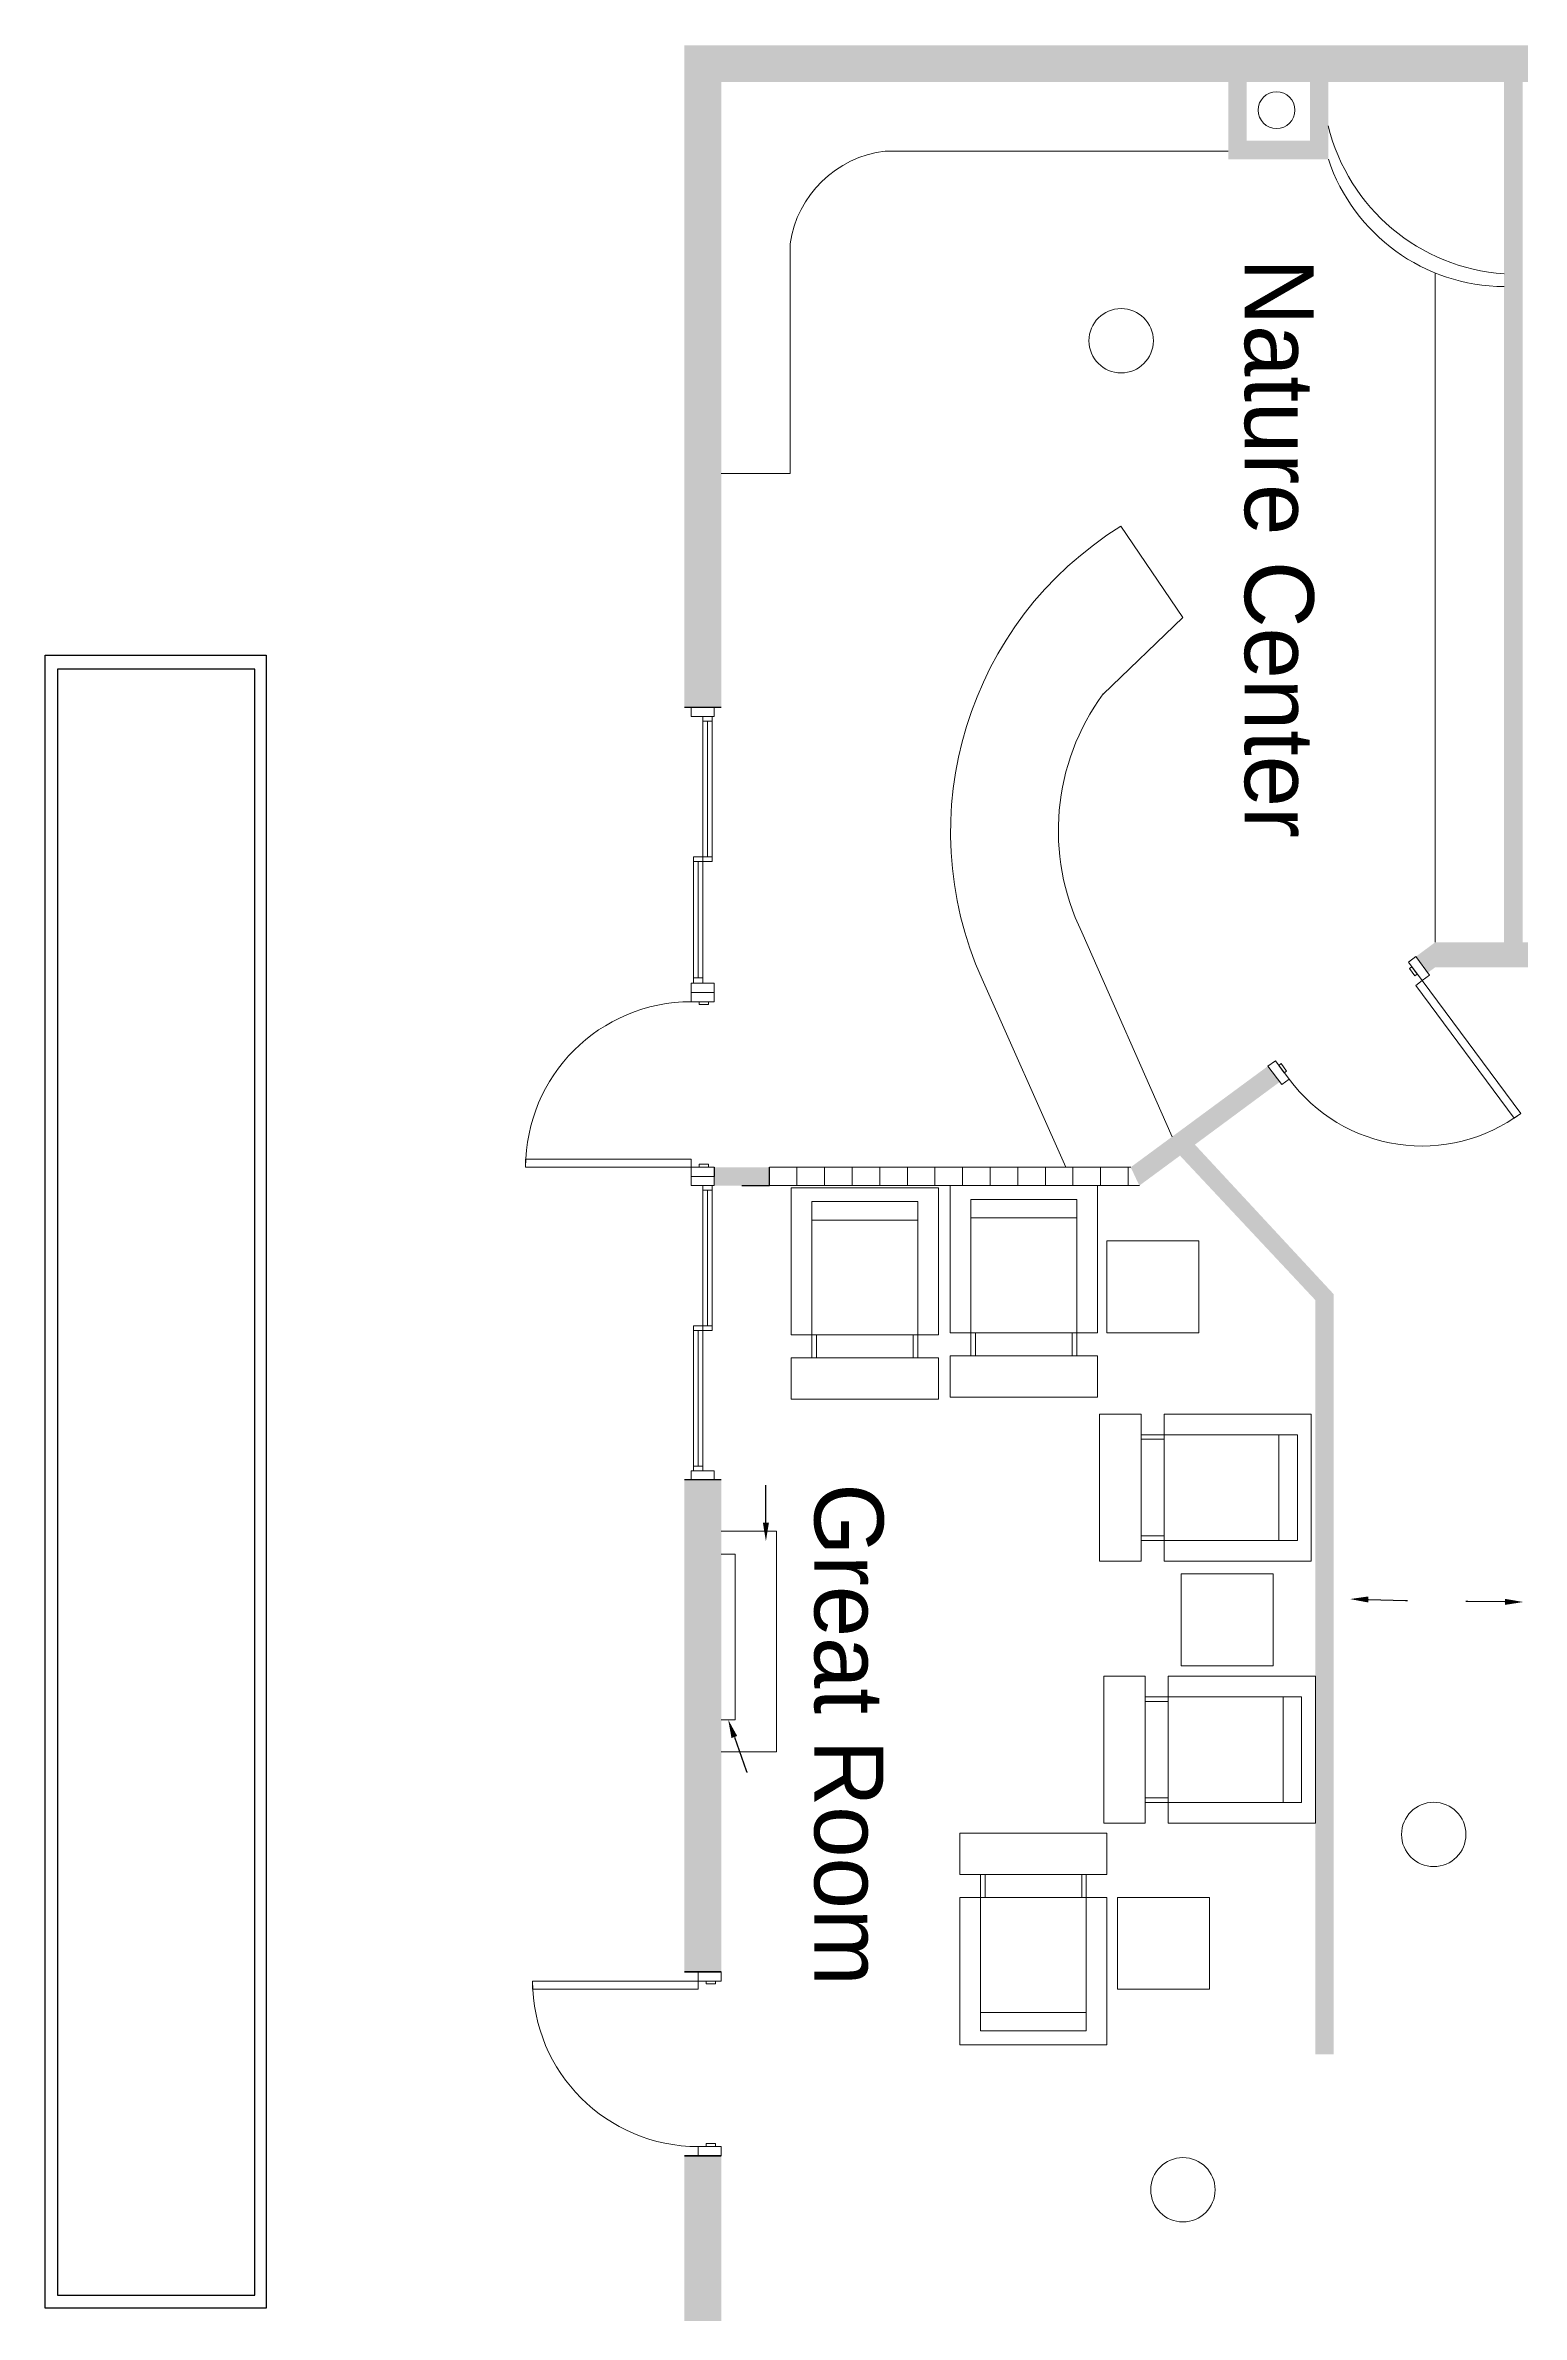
# Model space of a CAD drawing. Header units: inches. Extents: x 537 to 4774, y -1781 to 1418.
# Drawn here: x 2619 to 3422, y 184 to 1418 of the extents above; entities that cross this region are included whole.
import ezdxf
from ezdxf import colors
from ezdxf.entities.mleader import LeaderData, LeaderLine
from ezdxf.math import Vec2, Vec3

# ---------------------------------------------------------------- set-up
doc = ezdxf.new("R2010")
doc.units = ezdxf.units.IN
doc.header["$MEASUREMENT"] = 0
doc.layers.add('01-Text 1 150 int', color=250, linetype='Continuous')
doc.layers.add('DOOR WINDOW 1 150', color=7, linetype='Continuous', lineweight=13, true_color=0x666666)
doc.layers.add('FURNITURE K 1 150', color=7, linetype='Continuous', lineweight=13, true_color=0x93979a)
doc.layers.add('WALL 1 150', color=7, linetype='Continuous', lineweight=25)
doc.styles.add('ATTR', font='romans.shx', dxfattribs={"width": 0.8, "height": 1.44008})
doc.styles.add('SS Projects_150_notes_interior', font='bahnschrift.ttf', dxfattribs={"height": 0.375})
doc.styles.get("Standard").update_dxf_attribs({"font": 'arial.ttf'})

# ---------------------------------------------------------------- blocks, each defined once
blk = doc.blocks.new("20'' Square Table")
at = {"linetype": 'Continuous'}
blk.add_lwpolyline([(-10, -10), (-10, 10), (10, 10), (10, -10)], close=True, dxfattribs=at)
at = {"style": 'ATTR', "width": 0.8, "flags": 9}
blk.add_attdef('ESTCODE', (0, 0), '', height=0.00199, dxfattribs=at)
blk = doc.blocks.new('RECLIN32')
at = {"linetype": 'Continuous'}
for p, q in [((16, 0), (16, -32)), ((-11.5, -3), (11.5, -3)), ((-11.5, -32), (-11.5, -3)), ((11.5, -3), (11.5, -32)), ((-11.5, -7), (11.5, -7)), ((-11.5, -32), (-11.5, -37)), ((-10.5, -32), (-10.5, -37)), ((10.5, -32), (10.5, -37)), ((11.5, -32), (11.5, -37))]:
    blk.add_line(p, q, dxfattribs=at)
blk.add_lwpolyline([(16, -32), (-16, -32), (-16, 0), (16, 0)], dxfattribs=at)
blk.add_lwpolyline([(-16, -46), (-16, -37), (16, -37), (16, -46)], close=True, dxfattribs=at)

msp = doc.modelspace()

# ---------------------------------------------------------------- hatches: boundary and pattern name
at = {"layer": 'WALL 1 150'}
h = msp.add_hatch(color=0, dxfattribs=at)
h.paths.add_polyline_path([(3717.7, -312.3), (3717.7, -302.3), (3996.6, -302.3), (3996.6, -312.3)])
h.paths.add_polyline_path([(4026.6, -302.3), (4026.6, -312.3), (3996.6, -312.3), (3996.6, -302.3)])
h.paths.add_polyline_path([(3630.9, 930), (3662.4, 930), (3662.4, 917.5), (3662.4, 916.4), (3619.3, 916.4), (3619.3, 928.9), (3619.3, 930), (3620.9, 930), (3620.9, 1397.7), (3630.9, 1397.7)])
h.paths.add_polyline_path([(3374.7, 916.4), (3370.7, 913.5), (3364.2, 922.2), (3374.7, 930), (3514.1, 930), (3514.1, 916.4)])
h.paths.add_polyline_path([(3422.2, 930), (3412.2, 930), (3412.2, 960), (3412.2, 1397.7), (3422.2, 1397.7)])
h.paths.add_polyline_path([(3244.1, 820), (3319.6, 738.6), (3319.6, 325.4), (3309.6, 325.4), (3309.6, 379.9), (3309.6, 735.4), (3236, 814), (3213.9, 797.7), (3209.2, 807.7), (3283.8, 862.7), (3290.2, 854.1)])
h.paths.add_polyline_path([(2986.6, 1397.7), (2986.6, 1057.7), (2970.3, 1057.7), (2966.6, 1057.7), (2966.6, 1417.7), (3262.2, 1417.7), (3262.2, 1397.7)])
h.paths.add_polyline_path([(3514.1, 1417.7), (3514.1, 1397.7), (3316.6, 1397.7), (3316.6, 1417.7)])
h.paths.add_polyline_path([(3316.6, 1355.8), (3262.2, 1355.8), (3262.2, 1397.7), (3272.2, 1397.7), (3272.2, 1365.8), (3306.6, 1365.8), (3306.6, 1397.7), (3316.6, 1397.7)])
h.paths.add_polyline_path([(3272.2, 1397.7), (3262.2, 1397.7), (3262.2, 1417.7), (3272.2, 1417.7)])
h.paths.add_polyline_path([(3306.6, 1417.7), (3306.6, 1397.7), (3272.2, 1397.7), (3272.2, 1417.7)])
h.paths.add_polyline_path([(3306.6, 1417.7), (3316.6, 1417.7), (3316.6, 1397.7), (3306.6, 1397.7)])
h.paths.add_polyline_path([(2966.6, 637.7), (2986.6, 637.7), (2986.6, 370.2), (2966.6, 370.2)])
h.paths.add_polyline_path([(2986.6, 180.2), (2966.6, 180.2), (2966.6, 270.2), (2986.6, 270.2)])
h.paths.add_polyline_path([(2986.6, 27.7), (3262.2, 27.7), (3262.2, 7.7), (2966.6, 7.7), (2966.6, 97.7), (2986.6, 97.7)])
h.paths.add_polyline_path([(3296.6, 7.7), (3272.2, 7.7), (3272.2, 27.7), (3316.6, 27.7), (3316.6, -402.3), (2986.6, -402.3), (2986.6, -442.3), (2986.6, -537), (2966.6, -537), (2966.6, -462.3), (2966.6, -442.3), (2966.6, -382.3), (3063, -382.3), (3063, -382.3), (3199.8, -382.3), (3199.8, -382.3), (3296.6, -382.3)])
h.paths.add_polyline_path([(3306.6, 56), (3272.2, 56), (3272.2, 7.7), (3262.2, 7.7), (3262.2, 66), (3316.6, 66), (3316.6, 27.7), (3306.6, 27.7)])
h.paths.add_polyline_path([(3439.6, 242.7), (3429.6, 242.7), (3429.6, 634.8), (3439.6, 634.8), (3439.6, 568.7), (3439.5, 538.7), (3439.6, 538.7)])
h.paths.add_polyline_path([(3156.3, -494.1), (3156.3, -422.8), (3137, -422.8), (3137, -494.1)], flags=25)
msp.add_hatch(color=256, dxfattribs=at).paths.add_polyline_path([(3012.8, 807.7), (3012.8, 797.7), (2982.8, 797.7), (2982.8, 802.7), (2982.8, 807.7)])

# ---------------------------------------------------------------- linework, layer by layer
at = {"layer": 'DOOR WINDOW 1 150'}
for p, q in [((2982.8, 1057.7), (2970.3, 1057.7)), ((2970.3, 1057.7), (2970.3, 1052.7)), ((2970.3, 1052.7), (2982.8, 1052.7)), ((2976.6, 1052.7), (2981.6, 1052.7)), ((2976.6, 973.9), (2976.6, 1052.7)), ((2976.6, 1050.2), (2981.6, 1050.2)), ((2979.1, 1050.2), (2979.1, 976.4)), ((2981.6, 1052.7), (2981.6, 973.9)), ((2982.8, 1052.7), (2982.8, 1057.7)), ((2971.6, 976.4), (2976.6, 976.4)), ((2971.6, 907.7), (2971.6, 976.4)), ((2976.6, 976.4), (2981.6, 976.4)), ((2976.6, 976.4), (2976.6, 907.7)), ((2971.6, 973.9), (2976.6, 973.9)), ((2974.1, 973.9), (2974.1, 910.7)), ((2981.6, 973.9), (2976.6, 973.9)), ((2970.3, 902.7), (2970.3, 907.7)), ((2970.3, 907.7), (2982.8, 907.7)), ((2982.8, 902.7), (2970.3, 902.7)), ((2971.6, 910.7), (2976.6, 910.7)), ((2976.6, 907.7), (2971.6, 907.7)), ((2982.8, 907.7), (2982.8, 902.7)), ((3012.8, 807.7), (3209.2, 807.7)), ((3027.8, 807.7), (3027.8, 797.7)), ((3042.8, 797.7), (3042.8, 807.7)), ((3057.8, 807.7), (3057.8, 797.7)), ((3072.8, 797.7), (3072.8, 807.7)), ((3087.8, 807.7), (3087.8, 797.7)), ((3102.8, 797.7), (3102.8, 807.7)), ((3117.8, 807.7), (3117.8, 797.7)), ((3132.8, 797.7), (3132.8, 807.7)), ((3147.8, 807.7), (3147.8, 797.7)), ((3162.8, 797.7), (3162.8, 807.7)), ((3177.8, 807.7), (3177.8, 797.7)), ((3192.8, 797.7), (3192.8, 807.7)), ((3207.8, 807.7), (3207.8, 797.7)), ((3213.9, 797.7), (3012.8, 797.7))]:
    msp.add_line(p, q, dxfattribs=at)
at = {"layer": 'DOOR WINDOW 1 150', "linetype": 'Continuous'}
for p, q in [((2976.6, 795.2), (2981.6, 795.2)), ((2979.1, 795.2), (2979.1, 721.4)), ((2971.6, 718.9), (2976.6, 718.9)), ((2974.1, 718.9), (2974.1, 645.2)), ((2976.6, 721.4), (2981.6, 721.4)), ((2971.6, 645.2), (2976.6, 645.2))]:
    msp.add_line(p, q, dxfattribs=at)
for points in [[(3360.2, 919.2), (3364.2, 922.2), (3371.6, 912.2), (3367.6, 909.2)], [(3362, 916.7), (3360.8, 915.8), (3363.7, 911.8), (3365, 912.7)], [(2982.8, 897.7), (2982.8, 902.7), (2970.3, 902.7), (2970.3, 897.7)], [(3367.6, 909.2), (3364.1, 906.6), (3417.7, 834.3), (3421.2, 836.9)], [(2979.7, 897.7), (2979.7, 896.1), (2974.7, 896.1), (2974.7, 897.7)], [(3287.9, 865.6), (3283.8, 862.7), (3291.3, 852.6), (3295.3, 855.6)], [(3289.7, 863.1), (3291, 864.1), (3293.9, 860), (3292.7, 859.1)], [(2970.3, 807.7), (2970.3, 812.1), (2880.3, 812.1), (2880.3, 807.7)], [(2982.8, 807.7), (2982.8, 802.7), (2970.3, 802.7), (2970.3, 807.7)], [(2982.8, 797.7), (2982.8, 802.7), (2970.3, 802.7), (2970.3, 797.7)], [(2979.7, 807.7), (2979.7, 809.3), (2974.7, 809.3), (2974.7, 807.7)], [(2976.6, 797.7), (2981.6, 797.7), (2981.6, 718.9), (2976.6, 718.9)], [(2971.6, 721.4), (2976.6, 721.4), (2976.6, 642.7), (2971.6, 642.7)], [(2982.8, 642.7), (2982.8, 637.7), (2970.3, 637.7), (2970.3, 642.7)], [(2986.6, 365.2), (2986.6, 370.2), (2974.1, 370.2), (2974.1, 365.2)], [(2974.1, 365.2), (2974.1, 360.8), (2884.1, 360.8), (2884.1, 365.2)], [(2983.5, 365.2), (2983.5, 363.6), (2978.5, 363.6), (2978.5, 365.2)], [(2986.6, 275.2), (2986.6, 270.2), (2974.1, 270.2), (2974.1, 275.2)], [(2983.5, 275.2), (2983.5, 276.8), (2978.5, 276.8), (2978.5, 275.2)]]:
    msp.add_lwpolyline(points, close=True, dxfattribs=at)
at = {"layer": 'DOOR WINDOW 1 150', "linetype": 'Continuous', "extrusion": (0, 0, -1)}
for centre, start, end in [((-2970.3, 807.7), 0, 90), ((-3367.6, 909.2), 233.4621, 323.4621), ((-2974.1, 365.2), 270, 0)]:
    msp.add_arc(centre, 90, start, end, dxfattribs=at)
at = {"layer": 'FURNITURE K 1 150'}
for p, q in [((3075.7, 1360.2), (3262.2, 1360.2)), ((3024.1, 1185), (3024.1, 1309.8)), ((3374.7, 1293.9), (3374.7, 930)), ((2986.6, 1185), (3024.1, 1185)), ((3237.5, 1106.6), (3203.9, 1156.3)), ((3194.2, 1065), (3237.5, 1106.6)), ((3182.7, 935.5), (3231.7, 824.3)), ((3128.4, 910), (3174, 807.7)), ((3016.6, 609.8), (2986.6, 609.8)), ((3016.6, 489.8), (3016.6, 609.8)), ((2986.6, 597.3), (2994.1, 597.3)), ((2994.1, 597.3), (2994.1, 507.3)), ((2994.1, 507.3), (2986.6, 507.3)), ((2986.6, 489.8), (3016.6, 489.8))]:
    msp.add_line(p, q, dxfattribs=at)
for centre, radius in [((3288.5, 1382.5), 10), ((3204, 1257.1), 17.5), ((3373.9, 444.9), 17.5), ((3237.6, 251.7), 17.5)]:
    msp.add_circle(centre, radius, dxfattribs=at)
for centre, radius, start, end in [((3419.2, 1398.9), 105.6, 193.6843, 266.1669), ((3083, 1301.1), 59.6, 97.0467, 171.6071), ((3412.9, 1388), 101.5, 198.475, 269.6032), ((3307.1, 989.9), 195.8, 121.8073, 204.1008), ((3295.9, 990.7), 126, 143.8518, 205.9518)]:
    msp.add_arc(centre, radius, start, end, dxfattribs=at)
at = {"layer": 'WALL 1 150'}
for p, q in [((2619.2, 187.4), (2619.2, 1086.1)), ((2619.2, 1086.1), (2739.2, 1086.1)), ((2739.2, 1086.1), (2739.2, 187.4)), ((2970.3, 1057.7), (2966.6, 1057.7)), ((2986.6, 1057.7), (2970.3, 1057.7)), ((2982.8, 807.7), (2982.8, 802.7)), ((3012.8, 797.7), (3012.8, 807.7)), ((3012.8, 797.7), (3012.8, 807.7)), ((2997.8, 797.7), (3012.8, 797.7)), ((2986.6, 637.7), (2966.6, 637.7)), ((2986.6, 370.2), (2966.6, 370.2)), ((2986.6, 270.2), (2966.6, 270.2)), ((2739.2, 187.4), (2619.2, 187.4))]:
    msp.add_line(p, q, dxfattribs=at)
at = {"layer": 'WALL 1 150', "linetype": 'Continuous', "lineweight": 50}
for p, q in [((2986.6, 370.2), (2966.6, 370.2)), ((2966.6, 270.2), (2986.6, 270.2))]:
    msp.add_line(p, q, dxfattribs=at)
at = {"layer": 'WALL 1 150'}
msp.add_lwpolyline([(2733.1, 194.4), (2733.1, 1078.6), (2625.9, 1078.6), (2625.9, 194.4)], close=True, dxfattribs=at)

# ---------------------------------------------------------------- block references
at = {"layer": 'FURNITURE K 1 150', "xscale": -2.5, "yscale": 2.5, "zscale": 2.5}
for p in [(3064.7, 796.5), (3151.1, 797.7)]:
    msp.add_blockref('RECLIN32', p, dxfattribs=at)
for name, p, rotation in [("20'' Square Table", (3221.2, 742.7), 270), ('RECLIN32', (3307.3, 633.5), 270), ("20'' Square Table", (3261.7, 561.6), 270), ('RECLIN32', (3309.6, 491), 270), ('RECLIN32', (3156.3, 330.6), 180), ("20'' Square Table", (3227.1, 385.7), 270)]:
    msp.add_blockref(name, p, dxfattribs=dict(at, rotation=rotation))

# ---------------------------------------------------------------- texts
at = {"layer": '01-Text 1 150 int', "style": 'SS Projects_150_notes_interior'}
for s, p in [('Nature Center', (3271.2, 1301.8)), ('Great Room', (3037.3, 635.8))]:
    msp.add_text(s, height=37.5, rotation=270, dxfattribs=at).set_placement(p)

# ---------------------------------------------------------------- leaders
at = {"layer": '01-Text 1 150 int'}
ml = msp.add_multileader_mtext('Standard', dxfattribs=at)
ml.set_content('', color=256)
ml.set_leader_properties(color=256)
ml.build(insert=Vec2(0, 0))
ml.multileader.update_dxf_attribs({"text_right_attachment_type": 6, "dogleg_length": 0.36, "arrow_head_size": 10})
ctx = ml.context
ctx.base_point, ctx.char_height, ctx.arrow_head_size, ctx.landing_gap_size, ctx.plane_origin, ctx.plane_x_axis, ctx.plane_y_axis = Vec3(3011.1, 635.1), 0.45, 10, 0.225, Vec3(3010.9, 604.4), Vec3(0, -1), Vec3(1, 0)
ctx.right_attachment, ctx.text_align_type = 6, 2
notes = []
notes.append((ctx, [(0, (1, 1, 0), (3010.9, 633.7), (0, 1), 0.9, [(0, [(3010.9, 604.4)], 0, [])])]))
ctx.mtext.insert, ctx.mtext.text_direction, ctx.mtext.rotation, ctx.mtext.alignment, ctx.mtext.flow_direction = Vec3(3011.4, 634.8), Vec3(0, -1), 4.712389, 3, 5
ml = msp.add_multileader_mtext('Standard', dxfattribs=at)
ml.set_content('', color=256)
ml.set_leader_properties(color=256)
ml.build(insert=Vec2(0, 0))
ml.multileader.update_dxf_attribs({"text_right_attachment_type": 6, "dogleg_length": 0.36, "arrow_head_size": 10})
ctx = ml.context
ctx.base_point, ctx.char_height, ctx.arrow_head_size, ctx.landing_gap_size, ctx.plane_origin, ctx.plane_x_axis, ctx.plane_y_axis = Vec3(3359.9, 572), 0.45, 10, 0.225, Vec3(3328.4, 572.9), Vec3(-1, 0), Vec3(0, -1)
ctx.right_attachment, ctx.text_align_type = 6, 2
notes.append((ctx, [(0, (1, 1, 0), (3358.5, 572.2), (1, 0), 0.9, [(0, [(3328.4, 572.9)], 0, [])])]))
ctx.mtext.insert, ctx.mtext.text_direction, ctx.mtext.rotation, ctx.mtext.alignment, ctx.mtext.flow_direction = Vec3(3359.7, 571.7), Vec3(-1, 0), 3.141593, 3, 5
ml = msp.add_multileader_mtext('Standard', dxfattribs=at)
ml.set_content('', color=256)
ml.set_leader_properties(color=256)
ml.build(insert=Vec2(0, 0))
ml.multileader.update_dxf_attribs({"text_right_attachment_type": 6, "dogleg_length": 0.36, "arrow_head_size": 10})
ctx = ml.context
ctx.base_point, ctx.char_height, ctx.arrow_head_size, ctx.landing_gap_size, ctx.plane_origin = Vec3(3391.1, 571.7), 0.45, 10, 0.225, Vec3(3422.6, 571.3)
ctx.right_attachment, ctx.text_align_type = 6, 2
notes.append((ctx, [(0, (1, 1, 0), (3392.4, 571.5), (-1, 0), 0.9, [(0, [(3422.6, 571.3)], 0, [])])]))
ctx.mtext.insert, ctx.mtext.alignment, ctx.mtext.flow_direction = Vec3(3391.3, 572), 3, 5
ml = msp.add_multileader_mtext('Standard', dxfattribs=at)
ml.set_content('', color=256)
ml.set_leader_properties(color=256)
ml.build(insert=Vec2(0, 0))
ml.multileader.update_dxf_attribs({"text_right_attachment_type": 6, "dogleg_length": 0.36, "arrow_head_size": 10})
ctx = ml.context
ctx.base_point, ctx.char_height, ctx.arrow_head_size, ctx.landing_gap_size, ctx.plane_origin, ctx.plane_x_axis, ctx.plane_y_axis = Vec3(3000.5, 478.4), 0.45, 10, 0.225, Vec3(2990.4, 507.3), Vec3(-0.334752, 0.942306), Vec3(-0.942306, -0.334752)
ctx.right_attachment, ctx.text_align_type = 6, 2
notes.append((ctx, [(0, (1, 1, 0), (3000.2, 479.7), (0.334752, -0.942306), 0.9, [(0, [(2990.4, 507.3)], 0, [])])]))
ctx.mtext.insert, ctx.mtext.text_direction, ctx.mtext.rotation, ctx.mtext.alignment, ctx.mtext.flow_direction = Vec3(3000.2, 478.5), Vec3(-0.334752, 0.942306), 1.912139, 3, 5
for ctx, leaders in notes:
    for number, flags, end, landing, length, lines in leaders:
        leader = LeaderData()
        leader.index, (leader.has_last_leader_line, leader.has_dogleg_vector, leader.attachment_direction) = number, flags
        leader.last_leader_point, leader.dogleg_vector, leader.dogleg_length = Vec3(end), Vec3(landing), length
        for number, points, colour, breaks in lines:
            line = LeaderLine()
            line.index, line.vertices, line.color, line.breaks = number, Vec3.list(points), colors.encode_raw_color(colour), breaks
            leader.lines.append(line)
        ctx.leaders.append(leader)

doc.saveas('drawing.dxf')
